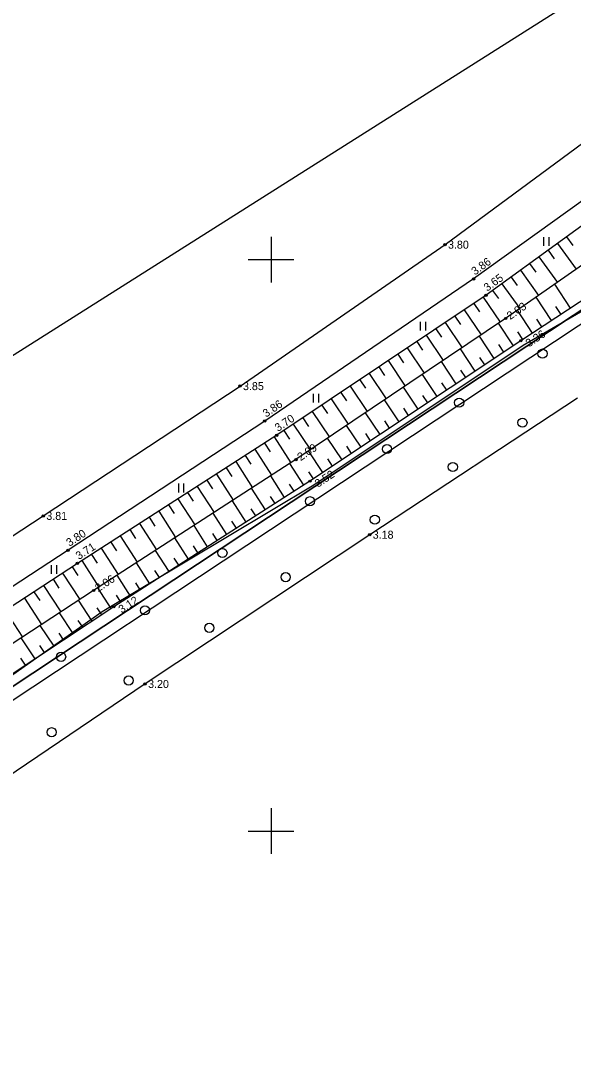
# Model space of a CAD drawing. Extents: x 406937 to 703495, y 6445581 to 6538256.
# Drawn here: x 409128.1 to 409176.4, y 6535030.4 to 6535120.9 of the extents above; entities that cross this region are included whole.
import ezdxf

# ---------------------------------------------------------------- set-up
doc = ezdxf.new("R2010")
doc.units = 0
for name, color, linetype in [('14295G geoalus_H - HALJASTUS', 7, 'Continuous'), ('14295G geoalus_H - KORGUS-EH2000', 7, 'Continuous'), ('14295G geoalus_H - MOOTPIIR', 7, 'Continuous'), ('14295G geoalus_H - PIIR', 7, 'Continuous'), ('14295G geoalus_H - RELJEEF', 7, 'Continuous'), ('14295G geoalus_H - TEE', 7, 'Continuous'), ('14295G geoalus_H - VORK', 7, 'Continuous'), ('KORGUS-EH2000', 7, 'Continuous'), ('xref_LC4212-2 - Proj_ KP', 7, 'Continuous')]:
    doc.layers.add(name, color=color, linetype=linetype)

# ---------------------------------------------------------------- blocks, each defined once
blk = doc.blocks.new('RING02')
at = {"layer": 'KORGUS-EH2000'}
blk.add_circle((0, 0), 20, dxfattribs=at)
blk = doc.blocks.new('METS')
at = {"layer": '14295G geoalus_H - HALJASTUS'}
blk.add_circle((0, 0), 80, dxfattribs=at)
blk = doc.blocks.new('HEIN_1')
at = {"layer": '14295G geoalus_H - HALJASTUS'}
for p, q in [((-46, 76), (-46, -76)), ((46, 76), (46, -76))]:
    blk.add_line(p, q, dxfattribs=at)
blk = doc.blocks.new('VKORIS')
at = {"layer": '14295G geoalus_H - VORK'}
for p, q in [((0, 400), (0, -400)), ((-400, 0), (400, 0))]:
    blk.add_line(p, q, dxfattribs=at)

msp = doc.modelspace()

# ---------------------------------------------------------------- linework, layer by layer
at = {"layer": '14295G geoalus_H - HALJASTUS'}
msp.add_lwpolyline([(409193.43, 6535094.377), (409192.394, 6535096.703), (409188.833, 6535100.724), (409184.888, 6535099.273), (409180.809, 6535097.595), (409172.055, 6535092.487), (409153.746, 6535080.276), (409135.241, 6535069.182), (409119.362, 6535058.005), (409118.746, 6535053.059), (409101.693, 6535041.454), (409086.481, 6535031.434), (409074.344, 6535024.181), (409070.039, 6535024.448), (409052.684, 6535012.507), (409046.718, 6535008.839), (409047.226, 6535006.73), (409039.797, 6535001.522), (409022.043, 6534990.227), (409006.58, 6534980.531), (408993.863, 6534971.241), (408992.877, 6534970.058), (408995.318, 6534966.597)], dxfattribs=at)
at = {"layer": '14295G geoalus_H - MOOTPIIR'}
for points in [[(408980.211, 6534975.796), (408987.767, 6534982.028), (408998.854, 6534990.771), (409013.732, 6535001.502), (409031.248, 6535013.442), (409046.283, 6535023.321), (409063.896, 6535034.711), (409080.165, 6535045.221), (409095.823, 6535055.297), (409112.91, 6535066.332), (409130.088, 6535077.575), (409147.286, 6535088.928), (409165.213, 6535101.305), (409185.675, 6535116.44)], [(409176.796, 6535087.876), (409158.63, 6535075.925), (409138.989, 6535062.868), (409119.209, 6535049.487), (409103.856, 6535039.336), (409087.212, 6535028.401), (409074.763, 6535020.188), (409061.669, 6535011.468), (409049.374, 6535002.583), (409025.146, 6534986.537), (409009.502, 6534976.176), (408995.318, 6534966.597), (408995.278, 6534966.296), (408994.981, 6534965.844), (408993.327, 6534964.166), (408989.363, 6534960.563), (408984.992, 6534954.497)]]:
    msp.add_lwpolyline(points, dxfattribs=at)
at = {"layer": '14295G geoalus_H - PIIR'}
for points in [[(409180.71, 6535125.36), (409026.11, 6535027.47), (408977.82, 6534992.49), (408943.09, 6534954.58), (408913.97, 6534920.26), (408898.55, 6534902.08), (408822.1, 6534811.98), (408716.05, 6534677.41)], [(408772.66, 6534708.74), (408903.84, 6534872.52), (408952.91, 6534933.83), (408991.53, 6534972.67), (409190.81, 6535104.65)]]:
    msp.add_lwpolyline(points, dxfattribs=at)
msp.add_lwpolyline([(408991.53, 6534972.67), (408952.91, 6534933.83), (409049.75, 6534854.21), (409045.38, 6534847.6), (409101.04, 6534794.47), (409134.12, 6534777.36), (409251.94, 6534698.09), (409389.29, 6534792.93), (409275.16, 6534982.54), (409292.68, 6534997.07), (409297.64, 6535001.09), (409288.74, 6535021.67), (409254.7, 6535030.92), (409251.18, 6535031.88), (409241.92, 6535034.47), (409190.81, 6535104.65)], close=True, dxfattribs=at)
at = {"layer": '14295G geoalus_H - RELJEEF'}
for p, q in [((409175.038, 6535101.412), (409176.681, 6535099.15)), ((409175.847, 6535102), (409176.398, 6535101.241)), ((409174.229, 6535100.825), (409174.772, 6535100.076)), ((409172.61, 6535099.649), (409173.147, 6535098.911)), ((409173.419, 6535100.237), (409175.04, 6535098.006)), ((409171.801, 6535099.062), (409173.399, 6535096.862)), ((409170.183, 6535097.886), (409171.758, 6535095.717)), ((409170.992, 6535098.474), (409171.521, 6535097.746)), ((409176.201, 6535095.756), (409174.823, 6535097.855)), ((409169.374, 6535097.299), (409169.895, 6535096.581)), ((409167.727, 6535096.164), (409168.218, 6535095.431)), ((409168.558, 6535096.72), (409170.029, 6535094.523)), ((409174.529, 6535094.658), (409173.182, 6535096.71)), ((409166.065, 6535095.051), (409166.557, 6535094.317)), ((409166.896, 6535095.608), (409168.37, 6535093.406)), ((409172.857, 6535093.56), (409171.541, 6535095.566)), ((409175.365, 6535095.207), (409174.911, 6535095.899)), ((409165.235, 6535094.495), (409166.712, 6535092.289)), ((409171.189, 6535092.458), (409169.88, 6535094.422)), ((409173.693, 6535094.109), (409173.249, 6535094.785)), ((409163.573, 6535093.382), (409165.053, 6535091.172)), ((409164.404, 6535093.939), (409164.896, 6535093.203)), ((409169.524, 6535091.349), (409168.221, 6535093.305)), ((409172.022, 6535093.011), (409171.588, 6535093.672)), ((409162.742, 6535092.826), (409163.235, 6535092.088)), ((409170.356, 6535091.904), (409169.921, 6535092.557)), ((409161.08, 6535091.713), (409161.575, 6535090.974)), ((409161.911, 6535092.27), (409163.394, 6535090.055)), ((409167.859, 6535090.241), (409166.562, 6535092.188)), ((409168.692, 6535090.795), (409168.258, 6535091.446)), ((409159.418, 6535090.601), (409159.914, 6535089.86)), ((409160.249, 6535091.157), (409161.735, 6535088.938)), ((409166.195, 6535089.132), (409164.903, 6535091.071)), ((409158.587, 6535090.044), (409160.076, 6535087.821)), ((409164.53, 6535088.023), (409163.244, 6535089.954)), ((409167.027, 6535089.686), (409166.596, 6535090.334)), ((409156.925, 6535088.932), (409158.417, 6535086.704)), ((409157.756, 6535089.488), (409158.253, 6535088.746)), ((409162.866, 6535086.914), (409161.585, 6535088.837)), ((409165.363, 6535088.578), (409164.933, 6535089.223)), ((409155.263, 6535087.819), (409156.758, 6535085.587)), ((409156.094, 6535088.375), (409156.592, 6535087.632)), ((409163.698, 6535087.469), (409163.27, 6535088.111)), ((409154.432, 6535087.263), (409154.931, 6535086.518)), ((409161.201, 6535085.806), (409159.926, 6535087.72)), ((409162.034, 6535086.36), (409161.608, 6535087)), ((409152.77, 6535086.15), (409153.27, 6535085.404)), ((409153.601, 6535086.706), (409155.099, 6535084.469)), ((409159.537, 6535084.697), (409158.267, 6535086.603)), ((409151.939, 6535085.594), (409153.44, 6535083.352)), ((409157.872, 6535083.588), (409156.608, 6535085.486)), ((409160.369, 6535085.251), (409159.945, 6535085.888)), ((409150.275, 6535084.485), (409151.734, 6535082.216)), ((409151.108, 6535085.037), (409151.609, 6535084.289)), ((409156.208, 6535082.479), (409154.949, 6535084.369)), ((409158.705, 6535084.142), (409158.282, 6535084.776)), ((409148.593, 6535083.403), (409150.055, 6535081.129)), ((409149.434, 6535083.944), (409149.921, 6535083.187)), ((409154.543, 6535081.37), (409153.29, 6535083.252)), ((409157.04, 6535083.034), (409156.62, 6535083.665)), ((409147.752, 6535082.862), (409148.24, 6535082.103)), ((409155.376, 6535081.925), (409154.957, 6535082.553)), ((409146.069, 6535081.78), (409146.559, 6535081.02)), ((409146.91, 6535082.321), (409148.376, 6535080.042)), ((409152.873, 6535080.271), (409151.658, 6535082.167)), ((409153.711, 6535080.816), (409153.294, 6535081.442)), ((409144.387, 6535080.698), (409144.877, 6535079.936)), ((409145.228, 6535081.239), (409146.697, 6535078.955)), ((409151.189, 6535079.192), (409149.979, 6535081.08)), ((409142.705, 6535079.616), (409143.196, 6535078.853)), ((409143.546, 6535080.157), (409145.018, 6535077.868)), ((409149.505, 6535078.113), (409148.3, 6535079.993)), ((409152.031, 6535079.732), (409151.627, 6535080.362)), ((409141.864, 6535079.075), (409143.339, 6535076.782)), ((409147.82, 6535077.035), (409146.622, 6535078.906)), ((409150.347, 6535078.653), (409149.944, 6535079.281)), ((409140.182, 6535077.994), (409141.66, 6535075.695)), ((409141.023, 6535078.534), (409141.515, 6535077.769)), ((409146.136, 6535075.956), (409144.943, 6535077.819)), ((409148.662, 6535077.574), (409148.262, 6535078.199)), ((409138.5, 6535076.912), (409139.981, 6535074.608)), ((409139.341, 6535077.453), (409139.834, 6535076.686)), ((409146.978, 6535076.495), (409146.58, 6535077.118)), ((409137.659, 6535076.371), (409138.153, 6535075.602)), ((409144.452, 6535074.877), (409143.264, 6535076.733)), ((409145.294, 6535075.416), (409144.897, 6535076.036)), ((409135.977, 6535075.289), (409136.472, 6535074.519)), ((409136.818, 6535075.83), (409138.302, 6535073.521)), ((409142.768, 6535073.798), (409141.585, 6535075.646)), ((409134.295, 6535074.207), (409134.791, 6535073.435)), ((409135.136, 6535074.748), (409136.623, 6535072.435)), ((409141.084, 6535072.719), (409139.906, 6535074.559)), ((409143.61, 6535074.338), (409143.215, 6535074.955)), ((409133.454, 6535073.666), (409134.945, 6535071.348)), ((409139.4, 6535071.64), (409138.227, 6535073.472)), ((409141.926, 6535073.259), (409141.532, 6535073.873)), ((409131.777, 6535072.575), (409133.287, 6535070.265)), ((409132.615, 6535073.122), (409133.117, 6535072.352)), ((409137.716, 6535070.562), (409136.548, 6535072.385)), ((409140.242, 6535072.18), (409139.85, 6535072.792)), ((409130.103, 6535071.481), (409131.614, 6535069.169)), ((409130.94, 6535072.028), (409131.444, 6535071.257)), ((409138.558, 6535071.101), (409138.168, 6535071.71)), ((409129.266, 6535070.934), (409129.77, 6535070.163)), ((409136.034, 6535069.48), (409134.842, 6535071.281)), ((409136.874, 6535070.022), (409136.485, 6535070.629)), ((409128.429, 6535070.387), (409129.941, 6535068.073)), ((409134.366, 6535068.376), (409133.168, 6535070.187)), ((409126.755, 6535069.293), (409128.268, 6535066.977)), ((409132.698, 6535067.273), (409131.495, 6535069.091)), ((409135.2, 6535068.928), (409134.801, 6535069.53)), ((409131.03, 6535066.169), (409129.822, 6535067.995)), ((409133.532, 6535067.824), (409133.132, 6535068.429)), ((409131.864, 6535066.721), (409131.462, 6535067.328)), ((409129.362, 6535065.066), (409128.149, 6535066.899)), ((409130.196, 6535065.617), (409129.792, 6535066.227)), ((409128.528, 6535064.514), (409128.123, 6535065.126))]:
    msp.add_line(p, q, dxfattribs=at)
for points in [[(409182.149, 6535106.577), (409168.801, 6535096.883), (409150.495, 6535084.627), (409133.073, 6535073.421), (409115.791, 6535062.129), (409098.566, 6535051.183), (409082.619, 6535041.044), (409066.849, 6535030.512), (409049.096, 6535019.023), (409034.209, 6535009.032), (409017.041, 6534997.547), (409002.055, 6534986.819), (408990.28, 6534977.224), (408989.612, 6534975.766), (408990.115, 6534974.753)], [(409245.873, 6535023.579), (409242.982, 6535029.255), (409237.379, 6535038.247), (409230.707, 6535047.372), (409221.576, 6535058.781), (409212.975, 6535070.928), (409204.337, 6535083.51), (409195.547, 6535095.741), (409188.085, 6535105.074), (409187.247, 6535106.519), (409170.505, 6535094.843), (409152.177, 6535082.502), (409134.479, 6535071.046), (409117.171, 6535059.705), (409100.22, 6535048.892), (409084.475, 6535038.773), (409068.086, 6535028.242), (409050.496, 6535017.016), (409035.425, 6535007.071), (409018.241, 6534995.482), (409003.721, 6534985.046), (408990.843, 6534974.553)], [(409244.991, 6535023.159), (409242.104, 6535028.92), (409236.798, 6535037.66), (409229.946, 6535046.788), (409220.686, 6535058.028), (409211.892, 6535070.533), (409203.53, 6535082.994), (409194.72, 6535095.088), (409188.52, 6535102.675), (409186.121, 6535102.268), (409171.843, 6535092.895), (409153.405, 6535080.612), (409136.247, 6535069.621), (409118.608, 6535057.951), (409101.107, 6535046.843), (409085.619, 6535036.573), (409069.488, 6535026.601), (409051.276, 6535015.494), (409037.094, 6535005.074), (409019.467, 6534993.842), (409004.485, 6534983.479), (408992.435, 6534973.555), (408990.972, 6534973.72)]]:
    msp.add_lwpolyline(points, dxfattribs=at)
at = {"layer": '14295G geoalus_H - TEE'}
msp.add_lwpolyline([(409182.864, 6535109.18), (409167.718, 6535098.305), (409149.454, 6535085.873), (409132.252, 6535074.572), (409114.919, 6535063.234), (409097.776, 6535052.269), (409081.997, 6535042.139), (409065.883, 6535031.735), (409048.348, 6535020.206), (409033.235, 6535010.296), (409016.098, 6534998.594), (409001.143, 6534987.788), (408990.165, 6534979.083), (408988.415, 6534977.628), (408988.192, 6534976.235), (408988.567, 6534974.439), (408989.662, 6534972.21), (408991.925, 6534969.262), (408994.981, 6534965.844)], dxfattribs=at)
at = {"layer": 'xref_LC4212-2 - Proj_ KP'}
msp.add_lwpolyline([(408777.795, 6534715.951), (408901.573, 6534870.49), (408903.1, 6534873.034), (408909.239, 6534877.666), (408929.85, 6534903.418), (408938.062, 6534913.678), (408944.742, 6534922.025), (408953.657, 6534933.163), (408979.797, 6534959.452), (408998.682, 6534976.207), (409185.143, 6535099.697), (409198.949, 6535102.502), (409199.507, 6535102.4), (409200.037, 6535101.839), (409200.037, 6535101.839)], dxfattribs=at)

# ---------------------------------------------------------------- block references
at = {"layer": '14295G geoalus_H - HALJASTUS', "xscale": 0.005, "yscale": 0.005}
for name, p in [('HEIN_1', (409174.056, 6535101.579)), ('HEIN_1', (409163.282, 6535094.163)), ('METS', (409173.737, 6535091.776)), ('HEIN_1', (409153.922, 6535087.87)), ('METS', (409166.453, 6535087.485)), ('METS', (409171.985, 6535085.731)), ('METS', (409160.136, 6535083.424)), ('METS', (409165.899, 6535081.856)), ('HEIN_1', (409142.124, 6535080.015)), ('METS', (409153.404, 6535078.857)), ('METS', (409159.075, 6535077.242)), ('METS', (409145.751, 6535074.335)), ('HEIN_1', (409131.008, 6535072.892)), ('METS', (409151.284, 6535072.212)), ('METS', (409138.973, 6535069.306)), ('METS', (409144.598, 6535067.783)), ('METS', (409131.642, 6535065.245)), ('METS', (409137.544, 6535063.169)), ('METS', (409130.812, 6535058.647))]:
    msp.add_blockref(name, p, dxfattribs=at)
at = {"layer": '14295G geoalus_H - KORGUS-EH2000', "xscale": 0.005, "yscale": 0.005}
for p in [(409165.213, 6535101.305), (409167.718, 6535098.305), (409168.801, 6535096.883), (409170.505, 6535094.843), (409171.843, 6535092.895), (409147.286, 6535088.928), (409149.454, 6535085.873), (409150.495, 6535084.627), (409152.177, 6535082.502), (409153.405, 6535080.612), (409130.088, 6535077.575), (409158.63, 6535075.925), (409132.252, 6535074.572), (409133.073, 6535073.421), (409134.479, 6535071.046), (409136.247, 6535069.621), (409138.989, 6535062.868)]:
    msp.add_blockref('RING02', p, dxfattribs=at)
at = {"layer": '14295G geoalus_H - VORK', "xscale": 0.005, "yscale": 0.005}
for p in [(409150, 6535100), (409150, 6535050)]:
    msp.add_blockref('VKORIS', p, dxfattribs=at)

# ---------------------------------------------------------------- texts
at = {"layer": '14295G geoalus_H - KORGUS-EH2000'}
for s, p in [(' 3.80', (409165.213, 6535100.955)), (' 3.85', (409147.286, 6535088.578)), (' 3.81', (409130.088, 6535077.225)), (' 3.18', (409158.63, 6535075.575)), (' 3.20', (409138.989, 6535062.518))]:
    msp.add_text(s, height=0.7, dxfattribs=at).set_placement(p)
for s, rotation, p in [(' 3.86', 35.67928, (409167.616, 6535098.447)), (' 3.65', 35.99012, (409168.698, 6535097.024)), (' 2.03', 34.89049, (409170.705, 6535094.556)), (' 3.36', 33.28674, (409172.324, 6535092.163)), (' 3.86', 34.2424, (409149.356, 6535086.018)), (' 3.70', 33.80303, (409150.398, 6535084.772)), (' 2.09', 33.95422, (409152.372, 6535082.212)), (' 3.52', 33.66869, (409153.89, 6535079.884)), (' 3.80', 33.30203, (409132.156, 6535074.719)), (' 3.71', 32.74807, (409132.978, 6535073.568)), (' 2.06', 32.91434, (409134.669, 6535070.752)), (' 3.12', 32.64421, (409136.719, 6535068.884))]:
    msp.add_text(s, height=0.7, rotation=rotation, dxfattribs=at).set_placement(p)

doc.saveas('drawing.dxf')
